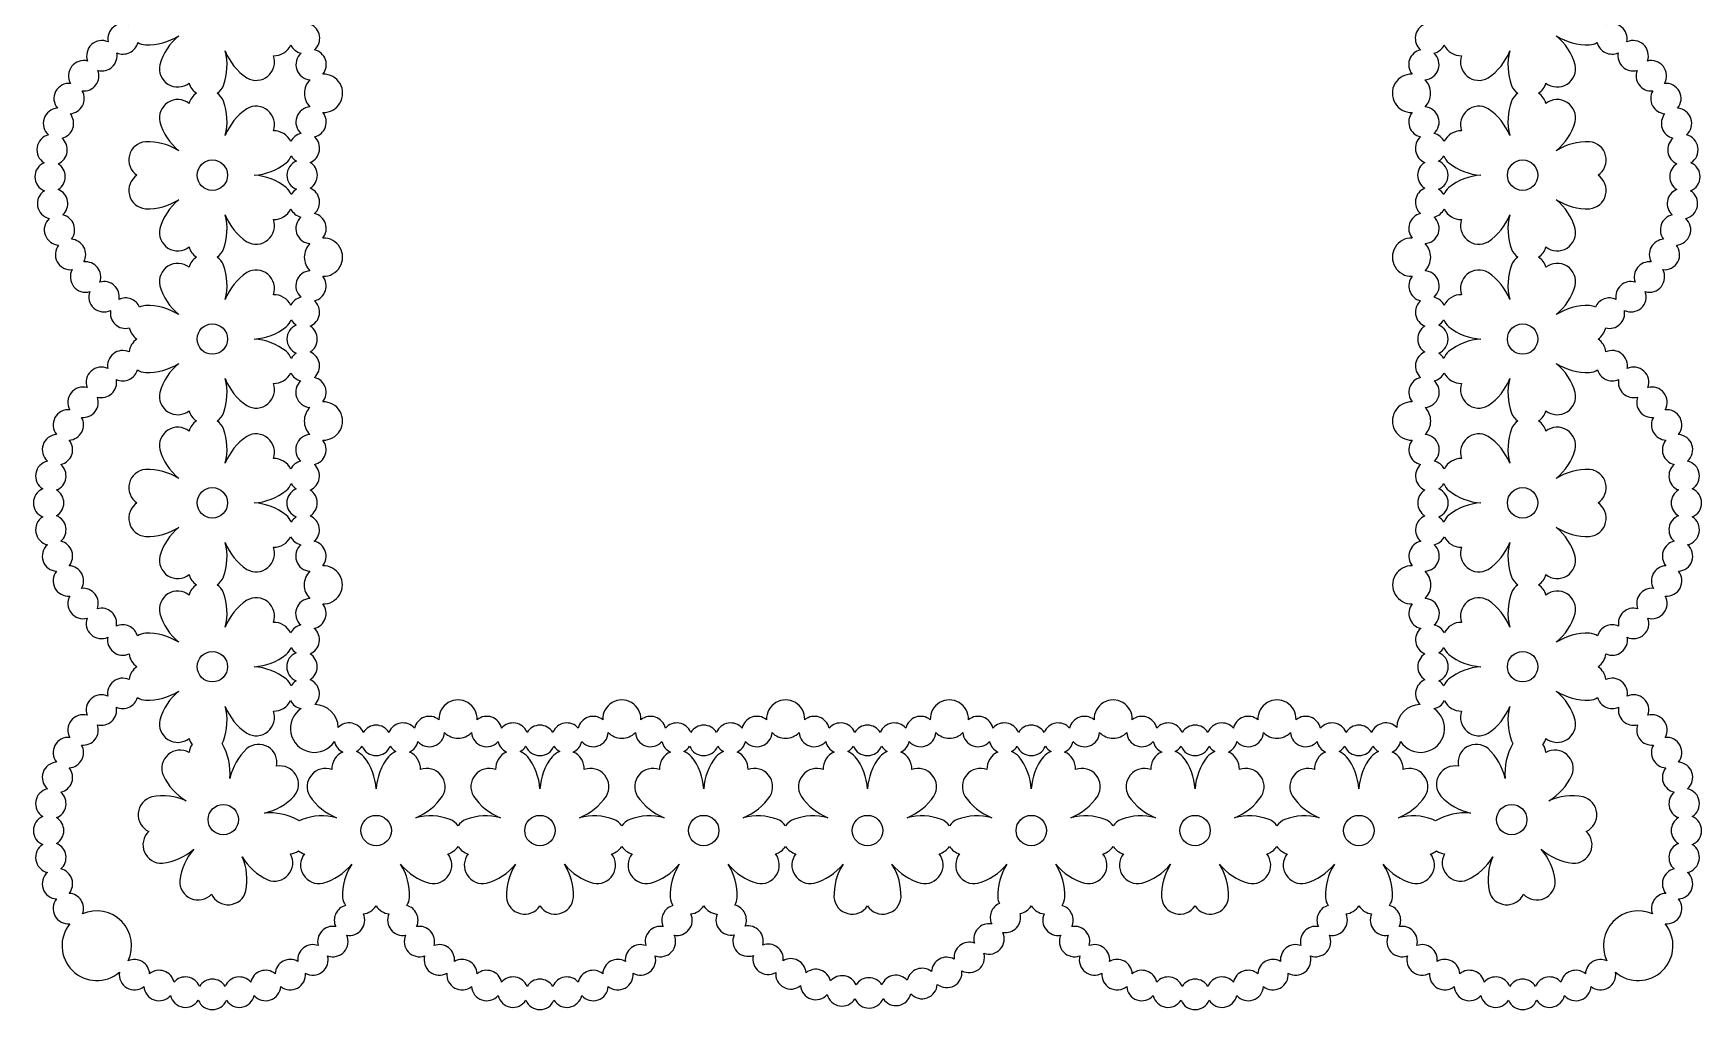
# Model space of a CAD drawing. Extents: x 5 to 220, y -378 to -163.
# Drawn here: x 5.3 to 220.5, y -377.7 to -251.9 of the extents above; entities that cross this region are included whole.
import ezdxf

# ---------------------------------------------------------------- set-up
doc = ezdxf.new("R2010")
doc.units = 0
doc.layers.get('0').update_dxf_attribs({"linetype": 'CONTINUOUS'})

msp = doc.modelspace()

# ---------------------------------------------------------------- linework, layer by layer
for centre in [(28.393839, -270.138258), (197.400725, -270.138258), (28.393839, -291.264119), (197.400725, -291.264119), (28.393839, -312.38998), (197.400725, -312.38998), (28.393839, -333.51584), (197.400725, -333.51584), (29.803539, -353.232001), (49.5197, -354.641701), (70.64556, -354.641701), (91.771421, -354.641701), (112.897282, -354.641701), (134.023143, -354.641701), (155.149003, -354.641701), (176.274864, -354.641701), (195.991025, -353.232001)]:
    msp.add_circle(centre, 1.962519)
for centre, radius, start, end in [((16.871097, -252.558137), 1.962519, 67.220161, 191.160043), ((40.276254, -252.494404), 1.962519, 311.444028, 67.450848), ((185.518309, -252.494404), 1.962519, 112.549152, 228.555972), ((208.923467, -252.558137), 1.962519, 348.839957, 112.779839), ((14.137445, -254.72634), 1.962519, 65.679539, 200.633727), ((16.871097, -252.558137), 1.962519, 245.679539, 346.557896), ((19.985522, -250.978848), 2.365777, 239.360856, 264.598907), ((20.026082, -245.835591), 7.503151, 267.989396, 302.423167), ((28.829383, -257.952294), 7.503151, 129.576833, 164.010604), ((36.35216, -252.36379), 2.365777, 267.777075, 335.5756), ((40.276254, -252.494404), 1.962519, 205.588344, 256.924532), ((185.518309, -252.494404), 1.962519, 283.075468, 334.411656), ((189.442403, -252.36379), 2.365777, 204.4244, 272.222925), ((196.965181, -257.952294), 7.503151, 15.989396, 50.423167), ((205.768482, -245.835591), 7.503151, 237.576833, 272.010604), ((205.809041, -250.978848), 2.365777, 275.401093, 300.639144), ((208.923467, -252.558137), 1.962519, 193.442104, 294.320461), ((211.657118, -254.72634), 1.962519, 339.366273, 114.320461), ((11.797952, -257.314916), 1.962519, 75.153223, 210.107411), ((14.137445, -254.72634), 1.962519, 255.153223, 11.160043), ((23.92532, -256.401515), 2.365777, 167.401093, 308.222925), ((22.786737, -255.98892), 7.503151, 339.989396, 14.423167), ((37.030776, -251.360751), 7.503151, 201.576833, 236.010604), ((34.040459, -255.545574), 2.365777, 239.401093, 20.222925), ((41.131233, -255.877149), 1.962519, 131.444028, 265.846452), ((41.131233, -255.877149), 1.962519, 320.917712, 76.924532), ((184.66333, -255.877149), 1.962519, 103.075468, 219.082288), ((184.66333, -255.877149), 1.962519, 274.153548, 48.555972), ((191.754105, -255.545574), 2.365777, 159.777075, 300.598907), ((188.763787, -251.360751), 7.503151, 303.989396, 338.423167), ((203.007827, -255.98892), 7.503151, 165.576833, 200.010604), ((201.869243, -256.401515), 2.365777, 231.777075, 12.598907), ((211.657118, -254.72634), 1.962519, 168.839957, 284.846777), ((213.996612, -257.314916), 1.962519, 329.892589, 104.846777), ((11.797952, -257.314916), 1.962519, 264.626907, 20.633727), ((42.732769, -259.581258), 2.468104, 134.9497, 224.997808), ((42.732769, -259.581258), 2.468104, 268.133043, 91.814465), ((183.061795, -259.581258), 2.468104, 88.185535, 271.866957), ((183.061795, -259.581258), 2.468104, 315.002192, 45.0503), ((213.996612, -257.314916), 1.962519, 159.366273, 275.373093), ((9.916432, -260.253255), 1.962519, 84.626907, 219.581096), ((9.916432, -260.253255), 1.962519, 274.100591, 30.107411), ((27.665732, -257.616848), 2.365777, 195.777075, 235.877246), ((27.665732, -261.533807), 2.365777, 124.122754, 164.222925), ((27.665732, -257.616848), 2.365777, 304.122754, 336.598907), ((27.665732, -261.533807), 2.365777, 23.401093, 55.877246), ((198.128832, -257.616848), 2.365777, 203.401093, 235.877246), ((198.128832, -261.533807), 2.365777, 124.122754, 156.598907), ((198.128832, -257.616848), 2.365777, 304.122754, 344.222925), ((198.128832, -261.533807), 2.365777, 15.777075, 55.877246), ((215.878132, -260.253255), 1.962519, 149.892589, 265.899409), ((215.878132, -260.253255), 1.962519, 320.418904, 95.373093), ((8.544208, -263.461207), 1.962519, 94.100591, 229.05478), ((8.544208, -263.461207), 1.962519, 283.574276, 39.581096), ((23.92532, -262.749141), 2.365777, 51.777075, 192.598907), ((22.786737, -263.161736), 7.503151, 345.576833, 20.010604), ((37.030776, -267.789905), 7.503151, 123.989396, 158.423167), ((34.040459, -263.605082), 2.365777, 339.777075, 120.598907), ((41.12784, -263.283898), 1.962519, 94.101055, 228.50348), ((41.12784, -263.283898), 1.962519, 283.022975, 39.029795), ((184.666723, -263.283898), 1.962519, 140.970205, 256.977025), ((184.666723, -263.283898), 1.962519, 311.49652, 85.898945), ((191.754105, -263.605082), 2.365777, 59.401093, 200.222925), ((188.763787, -267.789905), 7.503151, 21.576833, 56.010604), ((203.007827, -263.161736), 7.503151, 159.989396, 194.423167), ((201.869243, -262.749141), 2.365777, 347.401093, 128.222925), ((217.250356, -263.461207), 1.962519, 140.418904, 256.425724), ((217.250356, -263.461207), 1.962519, 310.94522, 85.899409), ((28.829383, -261.198361), 7.503151, 195.989396, 230.423167), ((36.35216, -266.786866), 2.365777, 24.476963, 92.222925), ((189.442403, -266.786866), 2.365777, 87.777075, 155.523037), ((196.965181, -261.198361), 7.503151, 309.576833, 344.010604), ((7.718711, -266.851267), 1.962519, 103.574276, 238.528464), ((7.718711, -266.851267), 1.962519, 293.04796, 49.05478), ((19.985522, -268.171807), 2.365777, 95.401093, 236.222925), ((20.026082, -273.315065), 7.503151, 57.576833, 92.010604), ((40.269763, -266.665859), 1.962519, 103.022975, 154.036132), ((40.269763, -266.665859), 1.962519, 292.496659, 48.50348), ((185.524801, -266.665859), 1.962519, 131.49652, 247.503341), ((185.524801, -266.665859), 1.962519, 25.963868, 76.977025), ((205.768482, -273.315065), 7.503151, 87.989396, 122.423167), ((205.809041, -268.171807), 2.365777, 303.777075, 84.598907), ((218.075853, -266.851267), 1.962519, 130.94522, 246.95204), ((218.075853, -266.851267), 1.962519, 301.471536, 76.425724), ((7.462458, -270.330964), 1.962519, 113.04796, 248.002148), ((7.462458, -270.330964), 1.962519, 302.521644, 58.528464), ((33.296216, -262.649723), 7.503151, 273.576833, 308.010604), ((36.35216, -266.786866), 2.365777, 311.401093, 339.061427), ((39.980041, -270.142929), 1.962519, 112.496659, 247.450848), ((40.269763, -266.665859), 1.962519, 209.502258, 237.977164), ((39.980041, -270.142929), 1.962519, 301.970344, 57.977164), ((185.814523, -270.142929), 1.962519, 122.022836, 238.029656), ((185.524801, -266.665859), 1.962519, 302.022836, 330.497742), ((185.814523, -270.142929), 1.962519, 292.549152, 67.503341), ((189.442403, -266.786866), 2.365777, 200.938573, 228.598907), ((192.498347, -262.649723), 7.503151, 231.989396, 266.423167), ((218.332105, -270.330964), 1.962519, 121.471536, 237.478356), ((218.332105, -270.330964), 1.962519, 291.997852, 66.95204), ((19.985522, -272.104709), 2.365777, 123.777075, 264.598907), ((33.296216, -277.626793), 7.503151, 51.989396, 86.423167), ((192.498347, -277.626793), 7.503151, 93.576833, 128.010604), ((205.809041, -272.104709), 2.365777, 275.401093, 56.222925), ((7.78244, -273.80538), 1.962519, 122.521644, 257.475833), ((7.78244, -273.80538), 1.962519, 311.995328, 68.002148), ((36.35216, -273.48965), 2.365777, 20.876509, 48.598907), ((40.266577, -273.620263), 1.962519, 121.970344, 150.255567), ((40.266577, -273.620263), 1.962519, 311.444028, 67.450848), ((185.527987, -273.620263), 1.962519, 112.549152, 228.555972), ((185.527987, -273.620263), 1.962519, 29.744433, 58.029656), ((189.442403, -273.48965), 2.365777, 131.401093, 159.123491), ((218.012124, -273.80538), 1.962519, 111.997852, 228.004672), ((218.012124, -273.80538), 1.962519, 282.524167, 57.478356), ((8.669927, -277.179742), 1.962519, 321.469012, 77.475833), ((20.026082, -266.961451), 7.503151, 267.989396, 302.423167), ((28.829383, -279.078155), 7.503151, 129.576833, 164.010604), ((22.786737, -277.11478), 7.503151, 339.989396, 14.423167), ((37.030776, -272.486612), 7.503151, 201.576833, 236.010604), ((36.35216, -273.48965), 2.365777, 267.777075, 335.30134), ((40.266577, -273.620263), 1.962519, 205.922282, 256.924532), ((41.121556, -277.003008), 1.962519, 320.917712, 76.924532), ((184.673008, -277.003008), 1.962519, 103.075468, 219.082288), ((185.527987, -273.620263), 1.962519, 283.075468, 334.077718), ((189.442403, -273.48965), 2.365777, 204.69866, 272.222925), ((188.763787, -272.486612), 7.503151, 303.989396, 338.423167), ((203.007827, -277.11478), 7.503151, 165.576833, 200.010604), ((196.965181, -279.078155), 7.503151, 15.989396, 50.423167), ((205.768482, -266.961451), 7.503151, 237.576833, 272.010604), ((217.124637, -277.179742), 1.962519, 102.524167, 218.530988), ((8.669927, -277.179742), 1.962519, 131.995328, 266.949517), ((23.92532, -277.527376), 2.365777, 167.401093, 308.222925), ((34.040459, -276.671435), 2.365777, 239.401093, 20.222925), ((41.121556, -277.003008), 1.962519, 131.444028, 265.846452), ((184.673008, -277.003008), 1.962519, 274.153548, 48.555972), ((191.754105, -276.671435), 2.365777, 159.777075, 300.598907), ((201.869243, -277.527376), 2.365777, 231.777075, 12.598907), ((217.124637, -277.179742), 1.962519, 273.050483, 48.004672), ((10.100712, -280.362007), 1.962519, 141.469012, 276.423201), ((10.100712, -280.362007), 1.962519, 330.942697, 86.949517), ((27.665732, -278.742709), 2.365777, 195.777075, 235.877246), ((27.665732, -278.742709), 2.365777, 304.122754, 336.598907), ((42.723092, -280.707117), 2.468104, 134.9497, 224.997808), ((42.723092, -280.707117), 2.468104, 268.133043, 91.814465), ((183.071472, -280.707117), 2.468104, 88.185535, 271.866957), ((183.071472, -280.707117), 2.468104, 315.002192, 45.0503), ((198.128832, -278.742709), 2.365777, 203.401093, 235.877246), ((198.128832, -278.742709), 2.365777, 304.122754, 344.222925), ((215.693851, -280.362007), 1.962519, 93.050483, 209.057303), ((215.693851, -280.362007), 1.962519, 263.576799, 38.530988), ((12.035767, -283.265371), 1.962519, 340.416381, 96.423201), ((23.92532, -283.875001), 2.365777, 51.777075, 192.598907), ((27.665732, -282.659668), 2.365777, 124.122754, 164.222925), ((27.665732, -282.659668), 2.365777, 23.401093, 55.877246), ((22.786737, -284.287597), 7.503151, 345.576833, 20.010604), ((203.007827, -284.287597), 7.503151, 159.989396, 194.423167), ((198.128832, -282.659668), 2.365777, 124.122754, 156.598907), ((198.128832, -282.659668), 2.365777, 15.777075, 55.877246), ((201.869243, -283.875001), 2.365777, 347.401093, 128.222925), ((213.758797, -283.265371), 1.962519, 83.576799, 199.583619), ((12.035767, -283.265371), 1.962519, 150.942697, 285.896885), ((14.422307, -285.810636), 1.962519, 349.890065, 105.896885), ((37.030776, -288.915766), 7.503151, 123.989396, 158.423167), ((34.040459, -284.730942), 2.365777, 339.777075, 120.598907), ((41.118163, -284.409756), 1.962519, 94.101055, 228.50348), ((41.118163, -284.409756), 1.962519, 283.022975, 39.029795), ((184.676401, -284.409756), 1.962519, 140.970205, 256.977025), ((184.676401, -284.409756), 1.962519, 311.49652, 85.898945), ((191.754105, -284.730942), 2.365777, 59.401093, 200.222925), ((188.763787, -288.915766), 7.503151, 21.576833, 56.010604), ((211.372256, -285.810636), 1.962519, 74.103115, 190.109935), ((213.758797, -283.265371), 1.962519, 254.103115, 29.057303), ((14.422307, -285.810636), 1.962519, 160.416381, 295.370569), ((17.195236, -287.928376), 1.962519, 23.409342, 115.370569), ((28.829383, -282.324222), 7.503151, 195.989396, 230.423167), ((36.35216, -287.912727), 2.365777, 24.748746, 92.222925), ((40.260085, -287.791717), 1.962519, 103.022975, 153.704436), ((185.534478, -287.791717), 1.962519, 26.295564, 76.977025), ((189.442403, -287.912727), 2.365777, 87.777075, 155.251254), ((196.965181, -282.324222), 7.503151, 309.576833, 344.010604), ((208.599328, -287.928376), 1.962519, 64.629431, 156.590658), ((211.372256, -285.810636), 1.962519, 244.629431, 19.583619), ((17.195236, -287.928376), 1.962519, 169.890065, 284.31303), ((19.985522, -289.297668), 2.365777, 95.401093, 114.719262), ((20.026082, -294.440926), 7.503151, 57.576833, 92.010604), ((40.260085, -287.791717), 1.962519, 292.496659, 48.50348), ((185.534478, -287.791717), 1.962519, 131.49652, 247.503341), ((205.768482, -294.440926), 7.503151, 87.989396, 122.423167), ((205.809041, -289.297668), 2.365777, 65.280738, 84.598907), ((208.599328, -287.928376), 1.962519, 255.68697, 10.109935), ((19.985522, -289.297668), 2.365777, 193.003109, 236.222925), ((33.296216, -283.775584), 7.503151, 273.576833, 308.010604), ((36.35216, -287.912727), 2.365777, 311.401093, 338.798466), ((39.970363, -291.268787), 1.962519, 112.496659, 247.450848), ((40.260085, -287.791717), 1.962519, 209.842776, 237.977164), ((39.970363, -291.268787), 1.962519, 301.970344, 57.977164), ((185.8242, -291.268787), 1.962519, 122.022836, 238.029656), ((185.534478, -287.791717), 1.962519, 302.022836, 330.157224), ((185.8242, -291.268787), 1.962519, 292.549152, 67.503341), ((189.442403, -287.912727), 2.365777, 201.201534, 228.598907), ((192.498347, -283.775584), 7.503151, 231.989396, 266.423167), ((205.809041, -289.297668), 2.365777, 303.777075, 346.996891), ((19.985522, -293.23057), 2.365777, 123.777075, 172.285208), ((33.296216, -298.752654), 7.503151, 51.989396, 86.423167), ((192.498347, -298.752654), 7.503151, 93.576833, 128.010604), ((205.809041, -293.23057), 2.365777, 7.714792, 56.222925), ((16.839088, -294.704117), 1.962519, 65.877152, 190.634989), ((20.026082, -288.087312), 7.503151, 267.989396, 302.423167), ((28.829383, -300.204016), 7.503151, 129.576833, 164.010604), ((36.35216, -294.615511), 2.365777, 21.138236, 48.598907), ((40.2569, -294.746121), 1.962519, 121.970344, 149.915832), ((40.2569, -294.746121), 1.962519, 311.444028, 67.450848), ((185.537664, -294.746121), 1.962519, 112.549152, 228.555972), ((185.537664, -294.746121), 1.962519, 30.084168, 58.029656), ((189.442403, -294.615511), 2.365777, 131.401093, 158.861764), ((196.965181, -300.204016), 7.503151, 15.989396, 50.423167), ((205.768482, -288.087312), 7.503151, 237.576833, 272.010604), ((208.955475, -294.704117), 1.962519, 349.365011, 114.122848), ((14.085683, -296.847179), 1.962519, 65.154485, 200.108673), ((14.085683, -296.847179), 1.962519, 254.628169, 10.634989), ((16.839088, -294.704117), 1.962519, 245.154485, 344.312398), ((19.985522, -293.23057), 2.365777, 237.904342, 264.598907), ((22.786737, -298.240641), 7.503151, 339.989396, 14.423167), ((37.030776, -293.612472), 7.503151, 201.576833, 236.010604), ((36.35216, -294.615511), 2.365777, 267.777075, 335.030212), ((40.2569, -294.746121), 1.962519, 206.252616, 256.924532), ((41.111878, -298.128866), 1.962519, 131.444028, 265.846452), ((41.111878, -298.128866), 1.962519, 320.917712, 76.924532), ((184.682685, -298.128866), 1.962519, 103.075468, 219.082288), ((184.682685, -298.128866), 1.962519, 274.153548, 48.555972), ((185.537664, -294.746121), 1.962519, 283.075468, 333.747384), ((189.442403, -294.615511), 2.365777, 204.969788, 272.222925), ((188.763787, -293.612472), 7.503151, 303.989396, 338.423167), ((203.007827, -298.240641), 7.503151, 165.576833, 200.010604), ((205.809041, -293.23057), 2.365777, 275.401093, 302.095658), ((208.955475, -294.704117), 1.962519, 195.687602, 294.845515), ((211.708881, -296.847179), 1.962519, 169.365011, 285.371831), ((211.708881, -296.847179), 1.962519, 339.891327, 114.845515), ((11.722566, -299.414207), 1.962519, 74.628169, 209.582357), ((11.722566, -299.414207), 1.962519, 264.101853, 20.108673), ((23.92532, -298.653236), 2.365777, 167.401093, 308.222925), ((34.040459, -297.797295), 2.365777, 239.401093, 20.222925), ((191.754105, -297.797295), 2.365777, 159.777075, 300.598907), ((201.869243, -298.653236), 2.365777, 231.777075, 12.598907), ((214.071997, -299.414207), 1.962519, 159.891327, 275.898147), ((214.071997, -299.414207), 1.962519, 330.417643, 105.371831), ((9.814199, -302.335181), 1.962519, 84.101853, 219.056042), ((27.665732, -299.86857), 2.365777, 195.777075, 235.877246), ((27.665732, -299.86857), 2.365777, 304.122754, 336.598907), ((42.713414, -301.832975), 2.468104, 134.9497, 224.997808), ((42.713414, -301.832975), 2.468104, 268.133043, 91.814465), ((183.081149, -301.832975), 2.468104, 88.185535, 271.866957), ((183.081149, -301.832975), 2.468104, 315.002192, 45.0503), ((198.128832, -299.86857), 2.365777, 203.401093, 235.877246), ((198.128832, -299.86857), 2.365777, 304.122754, 344.222925), ((215.980365, -302.335181), 1.962519, 320.943958, 95.898147), ((9.814199, -302.335181), 1.962519, 273.575537, 29.582357), ((23.92532, -305.000862), 2.365777, 51.777075, 192.598907), ((27.665732, -303.785529), 2.365777, 124.122754, 164.222925), ((27.665732, -303.785529), 2.365777, 23.401093, 55.877246), ((22.786737, -305.413457), 7.503151, 345.576833, 20.010604), ((203.007827, -305.413457), 7.503151, 159.989396, 194.423167), ((198.128832, -303.785529), 2.365777, 124.122754, 156.598907), ((198.128832, -303.785529), 2.365777, 15.777075, 55.877246), ((201.869243, -305.000862), 2.365777, 347.401093, 128.222925), ((215.980365, -302.335181), 1.962519, 150.417643, 266.424463), ((8.412635, -305.530424), 1.962519, 93.575537, 228.529726), ((8.412635, -305.530424), 1.962519, 283.049221, 39.056042), ((28.829383, -303.450083), 7.503151, 195.989396, 230.423167), ((37.030776, -310.041626), 7.503151, 123.989396, 158.423167), ((34.040459, -305.856803), 2.365777, 339.777075, 120.598907), ((41.108485, -305.535615), 1.962519, 94.101055, 228.50348), ((41.108485, -305.535615), 1.962519, 283.022975, 39.029795), ((184.686078, -305.535615), 1.962519, 140.970205, 256.977025), ((184.686078, -305.535615), 1.962519, 311.49652, 85.898945), ((191.754105, -305.856803), 2.365777, 59.401093, 200.222925), ((188.763787, -310.041626), 7.503151, 21.576833, 56.010604), ((196.965181, -303.450083), 7.503151, 309.576833, 344.010604), ((217.381928, -305.530424), 1.962519, 140.943958, 256.950779), ((217.381928, -305.530424), 1.962519, 311.470274, 86.424463), ((7.556107, -308.912777), 1.962519, 103.049221, 238.00341), ((7.556107, -308.912777), 1.962519, 292.522906, 48.529726), ((36.35216, -309.038587), 2.365777, 25.017471, 92.222925), ((40.250408, -308.917576), 1.962519, 103.022975, 153.376253), ((40.250408, -308.917576), 1.962519, 292.496659, 48.50348), ((185.544156, -308.917576), 1.962519, 131.49652, 247.503341), ((185.544156, -308.917576), 1.962519, 26.623747, 76.977025), ((189.442403, -309.038587), 2.365777, 87.777075, 154.982529), ((218.238456, -308.912777), 1.962519, 131.470274, 247.477094), ((218.238456, -308.912777), 1.962519, 301.99659, 76.950779), ((19.985522, -310.423529), 2.365777, 95.401093, 236.222925), ((20.026082, -315.566786), 7.503151, 57.576833, 92.010604), ((205.768482, -315.566786), 7.503151, 87.989396, 122.423167), ((205.809041, -310.423529), 2.365777, 303.777075, 84.598907), ((7.267978, -312.38998), 1.962519, 112.522906, 247.477094), ((7.267978, -312.38998), 1.962519, 301.99659, 58.00341), ((33.296216, -304.901445), 7.503151, 273.576833, 308.010604), ((36.35216, -309.038587), 2.365777, 311.401093, 338.538607), ((39.960686, -312.394646), 1.962519, 112.496659, 247.450848), ((40.250408, -308.917576), 1.962519, 210.179825, 237.977164), ((39.960686, -312.394646), 1.962519, 301.970344, 57.977164), ((185.833878, -312.394646), 1.962519, 122.022836, 238.029656), ((185.544156, -308.917576), 1.962519, 302.022836, 329.820175), ((185.833878, -312.394646), 1.962519, 292.549152, 67.503341), ((189.442403, -309.038587), 2.365777, 201.461393, 228.598907), ((192.498347, -304.901445), 7.503151, 231.989396, 266.423167), ((218.526585, -312.38998), 1.962519, 121.99659, 238.00341), ((218.526585, -312.38998), 1.962519, 292.522906, 67.477094), ((7.556107, -315.867182), 1.962519, 311.470274, 67.477094), ((19.985522, -314.35643), 2.365777, 123.777075, 264.598907), ((33.296216, -319.878514), 7.503151, 51.989396, 86.423167), ((36.35216, -315.741372), 2.365777, 21.396892, 48.598907), ((40.247222, -315.87198), 1.962519, 311.444028, 67.450848), ((185.547341, -315.87198), 1.962519, 112.549152, 228.555972), ((189.442403, -315.741372), 2.365777, 131.401093, 158.603108), ((192.498347, -319.878514), 7.503151, 93.576833, 128.010604), ((205.809041, -314.35643), 2.365777, 275.401093, 56.222925), ((218.238456, -315.867182), 1.962519, 112.522906, 228.529726), ((7.556107, -315.867182), 1.962519, 121.99659, 256.950779), ((20.026082, -309.213173), 7.503151, 267.989396, 302.423167), ((28.829383, -321.329877), 7.503151, 129.576833, 164.010604), ((40.247222, -315.87198), 1.962519, 121.970344, 149.579527), ((185.547341, -315.87198), 1.962519, 30.420473, 58.029656), ((196.965181, -321.329877), 7.503151, 15.989396, 50.423167), ((205.768482, -309.213173), 7.503151, 237.576833, 272.010604), ((218.238456, -315.867182), 1.962519, 283.049221, 58.00341), ((8.412635, -319.249535), 1.962519, 131.470274, 266.424463), ((8.412635, -319.249535), 1.962519, 320.943958, 76.950779), ((22.786737, -319.366502), 7.503151, 339.989396, 14.423167), ((37.030776, -314.738333), 7.503151, 201.576833, 236.010604), ((34.040459, -318.923156), 2.365777, 239.401093, 20.222925), ((36.35216, -315.741372), 2.365777, 267.777075, 334.762109), ((40.247222, -315.87198), 1.962519, 206.579474, 256.924532), ((41.102201, -319.254725), 1.962519, 131.444028, 265.846452), ((41.102201, -319.254725), 1.962519, 320.917712, 76.924532), ((184.692363, -319.254725), 1.962519, 103.075468, 219.082288), ((184.692363, -319.254725), 1.962519, 274.153548, 48.555972), ((185.547341, -315.87198), 1.962519, 283.075468, 333.420526), ((189.442403, -315.741372), 2.365777, 205.237891, 272.222925), ((191.754105, -318.923156), 2.365777, 159.777075, 300.598907), ((188.763787, -314.738333), 7.503151, 303.989396, 338.423167), ((203.007827, -319.366502), 7.503151, 165.576833, 200.010604), ((217.381928, -319.249535), 1.962519, 103.049221, 219.056042), ((217.381928, -319.249535), 1.962519, 273.575537, 48.529726), ((9.814199, -322.444778), 1.962519, 330.417643, 86.424463), ((23.92532, -319.779097), 2.365777, 167.401093, 308.222925), ((42.703737, -322.958834), 2.468104, 268.133043, 91.814465), ((183.090827, -322.958834), 2.468104, 88.185535, 271.866957), ((201.869243, -319.779097), 2.365777, 231.777075, 12.598907), ((215.980365, -322.444778), 1.962519, 93.575537, 209.582357), ((9.814199, -322.444778), 1.962519, 140.943958, 275.898147), ((27.665732, -320.99443), 2.365777, 195.777075, 235.877246), ((27.665732, -320.99443), 2.365777, 304.122754, 336.598907), ((42.703737, -322.958834), 2.468104, 134.9497, 224.997808), ((183.090827, -322.958834), 2.468104, 315.002192, 45.0503), ((198.128832, -320.99443), 2.365777, 203.401093, 235.877246), ((198.128832, -320.99443), 2.365777, 304.122754, 344.222925), ((215.980365, -322.444778), 1.962519, 264.101853, 39.056042), ((11.722566, -325.365752), 1.962519, 150.417643, 285.371831), ((11.722566, -325.365752), 1.962519, 339.891327, 95.898147), ((23.92532, -326.126723), 2.365777, 51.777075, 192.598907), ((27.665732, -324.91139), 2.365777, 124.122754, 164.222925), ((27.665732, -324.91139), 2.365777, 23.401093, 55.877246), ((22.786737, -326.539318), 7.503151, 345.576833, 20.010604), ((34.040459, -326.982664), 2.365777, 339.777075, 120.598907), ((41.098808, -326.661473), 1.962519, 94.101055, 228.50348), ((184.695756, -326.661473), 1.962519, 311.49652, 85.898945), ((191.754105, -326.982664), 2.365777, 59.401093, 200.222925), ((203.007827, -326.539318), 7.503151, 159.989396, 194.423167), ((198.128832, -324.91139), 2.365777, 124.122754, 156.598907), ((198.128832, -324.91139), 2.365777, 15.777075, 55.877246), ((201.869243, -326.126723), 2.365777, 347.401093, 128.222925), ((214.071997, -325.365752), 1.962519, 84.101853, 200.108673), ((214.071997, -325.365752), 1.962519, 254.628169, 29.582357), ((14.085683, -327.932781), 1.962519, 349.365011, 105.371831), ((28.829383, -324.575943), 7.503151, 195.989396, 230.423167), ((37.030776, -331.167487), 7.503151, 123.989396, 158.423167), ((41.098808, -326.661473), 1.962519, 283.022975, 39.029795), ((184.695756, -326.661473), 1.962519, 140.970205, 256.977025), ((188.763787, -331.167487), 7.503151, 21.576833, 56.010604), ((196.965181, -324.575943), 7.503151, 309.576833, 344.010604), ((211.708881, -327.932781), 1.962519, 74.628169, 190.634989), ((14.085683, -327.932781), 1.962519, 159.891327, 294.845515), ((16.839088, -330.075842), 1.962519, 15.687602, 114.845515), ((19.985522, -331.54939), 2.365777, 95.401093, 122.095658), ((20.026082, -336.692647), 7.503151, 57.576833, 92.010604), ((36.35216, -330.164448), 2.365777, 25.283241, 92.222925), ((40.24073, -330.043434), 1.962519, 103.022975, 153.051458), ((40.24073, -330.043434), 1.962519, 292.496659, 48.50348), ((185.553833, -330.043434), 1.962519, 131.49652, 247.503341), ((185.553833, -330.043434), 1.962519, 26.948542, 76.977025), ((189.442403, -330.164448), 2.365777, 87.777075, 154.716759), ((205.768482, -336.692647), 7.503151, 87.989396, 122.423167), ((205.809041, -331.54939), 2.365777, 57.904342, 84.598907), ((208.955475, -330.075842), 1.962519, 65.154485, 164.312398), ((211.708881, -327.932781), 1.962519, 245.154485, 20.108673), ((16.839088, -330.075842), 1.962519, 169.365011, 294.122848), ((36.35216, -330.164448), 2.365777, 311.401093, 338.281746), ((40.24073, -330.043434), 1.962519, 210.513529, 237.977164), ((185.553833, -330.043434), 1.962519, 302.022836, 329.486471), ((189.442403, -330.164448), 2.365777, 201.718254, 228.598907), ((208.955475, -330.075842), 1.962519, 245.877152, 10.634989), ((19.985522, -331.54939), 2.365777, 187.714792, 236.222925), ((19.985522, -335.482291), 2.365777, 123.777075, 172.285208), ((33.296216, -326.027306), 7.503151, 273.576833, 308.010604), ((33.296216, -341.004375), 7.503151, 51.989396, 86.423167), ((39.951008, -333.520504), 1.962519, 112.496659, 247.450848), ((39.951008, -333.520504), 1.962519, 301.970344, 57.977164), ((185.843555, -333.520504), 1.962519, 122.022836, 238.029656), ((185.843555, -333.520504), 1.962519, 292.549152, 67.503341), ((192.498347, -326.027306), 7.503151, 231.989396, 266.423167), ((192.498347, -341.004375), 7.503151, 93.576833, 128.010604), ((205.809041, -331.54939), 2.365777, 303.777075, 352.285208), ((205.809041, -335.482291), 2.365777, 7.714792, 56.222925), ((16.839088, -336.955839), 1.962519, 65.877152, 190.634989), ((36.35216, -336.867233), 2.365777, 21.652578, 48.598907), ((40.237545, -336.997838), 1.962519, 121.970344, 149.246529), ((40.237545, -336.997838), 1.962519, 314.829489, 67.450848), ((185.557019, -336.997838), 1.962519, 112.549152, 225.170511), ((185.557019, -336.997838), 1.962519, 30.753471, 58.029656), ((189.442403, -336.867233), 2.365777, 131.401093, 158.347422), ((208.955475, -336.955839), 1.962519, 349.365011, 114.122848), ((14.085683, -339.0989), 1.962519, 65.154485, 200.108673), ((16.839088, -336.955839), 1.962519, 245.154485, 344.312398), ((19.985522, -335.482291), 2.365777, 237.904342, 264.598907), ((20.026082, -330.339034), 7.503151, 267.989396, 302.423167), ((28.829383, -342.455737), 7.503151, 129.576833, 164.010604), ((60.08263, -340.269544), 2.468104, 358.159289, 181.840711), ((81.208491, -340.269544), 2.468104, 358.159289, 181.840711), ((102.334351, -340.269544), 2.468104, 358.159289, 181.840711), ((123.460212, -340.269544), 2.468104, 358.159289, 181.840711), ((144.586073, -340.269544), 2.468104, 358.159289, 181.840711), ((165.711934, -340.269544), 2.468104, 358.159289, 181.840711), ((196.965181, -342.455737), 7.503151, 15.989396, 50.423167), ((205.768482, -330.339034), 7.503151, 237.576833, 272.010604), ((205.809041, -335.482291), 2.365777, 275.401093, 302.095658), ((208.955475, -336.955839), 1.962519, 195.687602, 294.845515), ((211.708881, -339.0989), 1.962519, 339.891327, 114.845515), ((11.722566, -341.665929), 1.962519, 74.628169, 209.582357), ((14.085683, -339.0989), 1.962519, 254.628169, 10.634989), ((22.786737, -340.492363), 7.503151, 339.989396, 14.423167), ((37.030776, -335.864194), 7.503151, 201.576833, 236.010604), ((34.040459, -340.049017), 2.365777, 239.401093, 20.222925), ((36.35216, -336.867233), 2.365777, 267.777075, 334.496929), ((41.557168, -341.472986), 3.083978, 124.04747, 326.560788), ((40.237545, -336.997838), 1.962519, 206.902977, 258.029782), ((41.557168, -341.472986), 3.083978, 2.144614, 88.811801), ((56.379255, -341.872777), 1.962519, 50.943958, 166.950779), ((63.786005, -341.872777), 1.962519, 13.049221, 129.056042), ((77.505116, -341.872777), 1.962519, 50.943958, 166.950779), ((84.911865, -341.872777), 1.962519, 13.049221, 129.056042), ((98.630977, -341.872777), 1.962519, 50.943958, 166.950779), ((106.037726, -341.872777), 1.962519, 13.049221, 129.056042), ((119.756838, -341.872777), 1.962519, 50.943958, 166.950779), ((127.163587, -341.872777), 1.962519, 13.049221, 129.056042), ((140.882698, -341.872777), 1.962519, 50.943958, 166.950779), ((148.289447, -341.872777), 1.962519, 13.049221, 129.056042), ((162.008559, -341.872777), 1.962519, 50.943958, 166.950779), ((169.415308, -341.872777), 1.962519, 13.049221, 129.056042), ((184.237395, -341.472986), 3.083978, 91.188199, 177.855386), ((184.237395, -341.472986), 3.083978, 213.439212, 55.95253), ((185.557019, -336.997838), 1.962519, 281.970218, 333.097023), ((189.442403, -336.867233), 2.365777, 205.503071, 272.222925), ((191.754105, -340.049017), 2.365777, 159.777075, 300.598907), ((188.763787, -335.864194), 7.503151, 303.989396, 338.423167), ((203.007827, -340.492363), 7.503151, 165.576833, 200.010604), ((211.708881, -339.0989), 1.962519, 169.365011, 285.371831), ((214.071997, -341.665929), 1.962519, 330.417643, 105.371831), ((11.722566, -341.665929), 1.962519, 264.101853, 20.108673), ((23.92532, -340.904958), 2.365777, 167.401093, 308.222925), ((46.042497, -342.729305), 1.962519, 22.522906, 135.656181), ((49.5197, -343.017434), 1.962519, 31.99659, 148.00341), ((52.996902, -342.729305), 1.962519, 41.470274, 157.477094), ((56.379255, -341.872777), 1.962519, 221.470274, 355.872699), ((60.08263, -340.269544), 2.468104, 224.975946, 315.024054), ((63.786005, -341.872777), 1.962519, 184.127301, 318.529726), ((67.168358, -342.729305), 1.962519, 22.522906, 138.529726), ((70.64556, -343.017434), 1.962519, 31.99659, 148.00341), ((74.122763, -342.729305), 1.962519, 41.470274, 157.477094), ((77.505116, -341.872777), 1.962519, 221.470274, 355.872699), ((81.208491, -340.269544), 2.468104, 224.975946, 315.024054), ((84.911865, -341.872777), 1.962519, 184.127301, 318.529726), ((88.294219, -342.729305), 1.962519, 22.522906, 138.529726), ((91.771421, -343.017434), 1.962519, 31.99659, 148.00341), ((95.248623, -342.729305), 1.962519, 41.470274, 157.477094), ((98.630977, -341.872777), 1.962519, 221.470274, 355.872699), ((102.334351, -340.269544), 2.468104, 224.975946, 315.024054), ((106.037726, -341.872777), 1.962519, 184.127301, 318.529726), ((109.420079, -342.729305), 1.962519, 22.522906, 138.529726), ((112.897282, -343.017434), 1.962519, 31.99659, 148.00341), ((116.374484, -342.729305), 1.962519, 41.470274, 157.477094), ((119.756838, -341.872777), 1.962519, 221.470274, 355.872699), ((123.460212, -340.269544), 2.468104, 224.975946, 315.024054), ((127.163587, -341.872777), 1.962519, 184.127301, 318.529726), ((130.54594, -342.729305), 1.962519, 22.522906, 138.529726), ((134.023143, -343.017434), 1.962519, 31.99659, 148.00341), ((137.500345, -342.729305), 1.962519, 41.470274, 157.477094), ((140.882698, -341.872777), 1.962519, 221.470274, 355.872699), ((144.586073, -340.269544), 2.468104, 224.975946, 315.024054), ((148.289447, -341.872777), 1.962519, 184.127301, 318.529726), ((151.671801, -342.729305), 1.962519, 22.522906, 138.529726), ((155.149003, -343.017434), 1.962519, 31.99659, 148.00341), ((158.626206, -342.729305), 1.962519, 41.470274, 157.477094), ((162.008559, -341.872777), 1.962519, 221.470274, 355.872699), ((165.711934, -340.269544), 2.468104, 224.975946, 315.024054), ((169.415308, -341.872777), 1.962519, 184.127301, 318.529726), ((172.797662, -342.729305), 1.962519, 22.522906, 138.529726), ((176.274864, -343.017434), 1.962519, 31.99659, 148.00341), ((179.752066, -342.729305), 1.962519, 44.343819, 157.477094), ((201.869243, -340.904958), 2.365777, 231.777075, 12.598907), ((214.071997, -341.665929), 1.962519, 159.891327, 275.898147), ((9.814199, -344.586903), 1.962519, 84.101853, 219.056042), ((9.814199, -344.586903), 1.962519, 273.575537, 29.582357), ((24.234123, -346.632886), 2.365777, 60.777075, 201.598907), ((27.665732, -342.120291), 2.365777, 195.777075, 216.735116), ((27.738363, -344.847386), 2.365777, 146.316114, 173.222925), ((27.665732, -342.120291), 2.365777, 326.726349, 336.598907), ((23.174101, -347.218515), 7.503151, 354.576833, 30.430286), ((37.966778, -349.561445), 7.503151, 132.989396, 167.423167), ((34.358626, -345.895933), 2.365777, 348.777075, 129.598907), ((46.042497, -342.729305), 1.962519, 193.049221, 245.395265), ((46.042497, -342.729305), 1.962519, 298.24956, 328.00341), ((49.5197, -343.017434), 1.962519, 202.522906, 337.477094), ((52.996902, -342.729305), 1.962519, 211.99659, 241.75044), ((52.996902, -342.729305), 1.962519, 294.604735, 346.950779), ((67.168358, -342.729305), 1.962519, 193.049221, 245.395265), ((67.168358, -342.729305), 1.962519, 298.24956, 328.00341), ((70.64556, -343.017434), 1.962519, 202.522906, 337.477094), ((74.122763, -342.729305), 1.962519, 211.99659, 241.75044), ((74.122763, -342.729305), 1.962519, 294.604735, 346.950779), ((88.294219, -342.729305), 1.962519, 193.049221, 245.395265), ((88.294219, -342.729305), 1.962519, 298.24956, 328.00341), ((91.771421, -343.017434), 1.962519, 202.522906, 337.477094), ((95.248623, -342.729305), 1.962519, 211.99659, 241.75044), ((95.248623, -342.729305), 1.962519, 294.604735, 346.950779), ((109.420079, -342.729305), 1.962519, 193.049221, 245.395265), ((109.420079, -342.729305), 1.962519, 298.24956, 328.00341), ((112.897282, -343.017434), 1.962519, 202.522906, 337.477094), ((116.374484, -342.729305), 1.962519, 211.99659, 241.75044), ((116.374484, -342.729305), 1.962519, 294.604735, 346.950779), ((130.54594, -342.729305), 1.962519, 193.049221, 245.395265), ((130.54594, -342.729305), 1.962519, 298.24956, 328.00341), ((134.023143, -343.017434), 1.962519, 202.522906, 337.477094), ((137.500345, -342.729305), 1.962519, 211.99659, 241.75044), ((137.500345, -342.729305), 1.962519, 294.604735, 346.950779), ((151.671801, -342.729305), 1.962519, 193.049221, 245.395265), ((151.671801, -342.729305), 1.962519, 298.24956, 328.00341), ((155.149003, -343.017434), 1.962519, 202.522906, 337.477094), ((158.626206, -342.729305), 1.962519, 211.99659, 241.75044), ((158.626206, -342.729305), 1.962519, 294.604735, 346.950779), ((172.797662, -342.729305), 1.962519, 193.049221, 245.395265), ((172.797662, -342.729305), 1.962519, 298.24956, 328.00341), ((176.274864, -343.017434), 1.962519, 202.522906, 337.477094), ((179.752066, -342.729305), 1.962519, 211.99659, 241.75044), ((179.752066, -342.729305), 1.962519, 294.604735, 346.950779), ((191.435938, -345.895933), 2.365777, 50.401093, 191.222925), ((187.827786, -349.561445), 7.503151, 12.576833, 47.010604), ((202.620462, -347.218515), 7.503151, 149.569714, 185.423167), ((198.128832, -342.120291), 2.365777, 203.401093, 213.273651), ((198.128832, -342.120291), 2.365777, 323.264884, 344.222925), ((198.0562, -344.847386), 2.365777, 6.777075, 33.683886), ((201.560441, -346.632886), 2.365777, 338.401093, 119.222925), ((215.980365, -344.586903), 1.962519, 150.417643, 266.424463), ((215.980365, -344.586903), 1.962519, 320.943958, 95.898147), ((8.412635, -347.782145), 1.962519, 93.575537, 228.529726), ((37.139607, -348.676914), 2.365777, 320.401093, 101.222925), ((46.168307, -346.683379), 2.365777, 113.488506, 182.222925), ((46.168307, -346.683379), 2.365777, 41.401093, 70.156318), ((42.031165, -349.739324), 7.503151, 3.576833, 38.010604), ((57.008234, -349.739324), 7.503151, 141.989396, 176.423167), ((52.871092, -346.683379), 2.365777, 109.843682, 138.598907), ((52.871092, -346.683379), 2.365777, 357.777075, 66.511494), ((67.294168, -346.683379), 2.365777, 113.488506, 182.222925), ((67.294168, -346.683379), 2.365777, 41.401093, 70.156318), ((63.157026, -349.739324), 7.503151, 3.576833, 38.010604), ((78.134095, -349.739324), 7.503151, 141.989396, 176.423167), ((73.996953, -346.683379), 2.365777, 109.843682, 138.598907), ((73.996953, -346.683379), 2.365777, 357.777075, 66.511494), ((88.420029, -346.683379), 2.365777, 113.488506, 182.222925), ((88.420029, -346.683379), 2.365777, 41.401093, 70.156318), ((84.282886, -349.739324), 7.503151, 3.576833, 38.010604), ((99.259956, -349.739324), 7.503151, 141.989396, 176.423167), ((95.122813, -346.683379), 2.365777, 109.843682, 138.598907), ((95.122813, -346.683379), 2.365777, 357.777075, 66.511494), ((109.545889, -346.683379), 2.365777, 113.488506, 182.222925), ((109.545889, -346.683379), 2.365777, 41.401093, 70.156318), ((105.408747, -349.739324), 7.503151, 3.576833, 38.010604), ((120.385816, -349.739324), 7.503151, 141.989396, 176.423167), ((116.248674, -346.683379), 2.365777, 109.843682, 138.598907), ((116.248674, -346.683379), 2.365777, 357.777075, 66.511494), ((130.67175, -346.683379), 2.365777, 113.488506, 182.222925), ((130.67175, -346.683379), 2.365777, 41.401093, 70.156318), ((126.534608, -349.739324), 7.503151, 3.576833, 38.010604), ((141.511677, -349.739324), 7.503151, 141.989396, 176.423167), ((137.374535, -346.683379), 2.365777, 109.843682, 138.598907), ((137.374535, -346.683379), 2.365777, 357.777075, 66.511494), ((151.797611, -346.683379), 2.365777, 113.488506, 182.222925), ((151.797611, -346.683379), 2.365777, 41.401093, 70.156318), ((147.660469, -349.739324), 7.503151, 3.576833, 38.010604), ((162.637538, -349.739324), 7.503151, 141.989396, 176.423167), ((158.500396, -346.683379), 2.365777, 109.843682, 138.598907), ((158.500396, -346.683379), 2.365777, 357.777075, 66.511494), ((172.923472, -346.683379), 2.365777, 113.488506, 182.222925), ((172.923472, -346.683379), 2.365777, 41.401093, 70.156318), ((168.786329, -349.739324), 7.503151, 3.576833, 38.010604), ((183.763399, -349.739324), 7.503151, 141.989396, 176.423167), ((179.626256, -346.683379), 2.365777, 109.843682, 138.598907), ((179.626256, -346.683379), 2.365777, 357.777075, 66.511494), ((188.654957, -348.676914), 2.365777, 78.777075, 219.598907), ((217.381928, -347.782145), 1.962519, 311.470274, 86.424463), ((8.412635, -347.782145), 1.962519, 283.049221, 39.056042), ((28.835212, -344.334035), 7.503151, 204.989396, 239.423167), ((42.986523, -348.995081), 2.365777, 69.777075, 210.598907), ((56.052876, -348.995081), 2.365777, 329.401093, 110.222925), ((64.112384, -348.995081), 2.365777, 69.777075, 210.598907), ((77.178737, -348.995081), 2.365777, 329.401093, 110.222925), ((85.238245, -348.995081), 2.365777, 69.777075, 210.598907), ((98.304597, -348.995081), 2.365777, 329.401093, 110.222925), ((106.364105, -348.995081), 2.365777, 69.777075, 210.598907), ((119.430458, -348.995081), 2.365777, 329.401093, 110.222925), ((127.489966, -348.995081), 2.365777, 69.777075, 210.598907), ((140.556319, -348.995081), 2.365777, 329.401093, 110.222925), ((148.615827, -348.995081), 2.365777, 69.777075, 210.598907), ((161.68218, -348.995081), 2.365777, 329.401093, 110.222925), ((169.741688, -348.995081), 2.365777, 69.777075, 210.598907), ((182.80804, -348.995081), 2.365777, 329.401093, 110.222925), ((196.959351, -344.334035), 7.503151, 300.576833, 335.010604), ((217.381928, -347.782145), 1.962519, 140.943958, 256.950779), ((7.556107, -351.164499), 1.962519, 103.049221, 238.00341), ((7.556107, -351.164499), 1.962519, 292.522906, 48.529726), ((21.191122, -352.605111), 2.365777, 104.401093, 245.222925), ((22.035765, -357.678702), 7.503151, 66.576833, 101.010604), ((33.474095, -345.068762), 7.503151, 282.576833, 317.010604), ((47.171346, -346.004764), 7.503151, 213.989396, 248.423167), ((51.868053, -346.004764), 7.503151, 291.576833, 326.010604), ((68.297207, -346.004764), 7.503151, 213.989396, 248.423167), ((72.993914, -346.004764), 7.503151, 291.576833, 326.010604), ((89.423068, -346.004764), 7.503151, 213.989396, 248.423167), ((94.119774, -346.004764), 7.503151, 291.576833, 326.010604), ((110.548928, -346.004764), 7.503151, 213.989396, 248.423167), ((115.245635, -346.004764), 7.503151, 291.576833, 326.010604), ((131.674789, -346.004764), 7.503151, 213.989396, 248.423167), ((136.371496, -346.004764), 7.503151, 291.576833, 326.010604), ((152.80065, -346.004764), 7.503151, 213.989396, 248.423167), ((157.497357, -346.004764), 7.503151, 291.576833, 326.010604), ((173.926511, -346.004764), 7.503151, 213.989396, 248.423167), ((178.623217, -346.004764), 7.503151, 291.576833, 326.010604), ((192.320469, -345.068762), 7.503151, 222.989396, 257.423167), ((203.758798, -357.678702), 7.503151, 78.989396, 113.423167), ((204.603442, -352.605111), 2.365777, 294.777075, 75.598907), ((218.238456, -351.164499), 1.962519, 131.470274, 247.477094), ((218.238456, -351.164499), 1.962519, 301.99659, 76.950779), ((7.267978, -354.641701), 1.962519, 112.522906, 247.477094), ((35.817025, -359.861439), 7.503151, 60.989396, 95.423167), ((42.543177, -360.248803), 7.503151, 75.576833, 110.010604), ((56.496222, -360.248803), 7.503151, 69.989396, 104.423167), ((63.669038, -360.248803), 7.503151, 75.576833, 110.010604), ((77.622083, -360.248803), 7.503151, 69.989396, 104.423167), ((84.794899, -360.248803), 7.503151, 75.576833, 110.010604), ((98.747943, -360.248803), 7.503151, 69.989396, 104.423167), ((105.920759, -360.248803), 7.503151, 75.576833, 110.010604), ((119.873804, -360.248803), 7.503151, 69.989396, 104.423167), ((127.04662, -360.248803), 7.503151, 75.576833, 110.010604), ((140.999665, -360.248803), 7.503151, 69.989396, 104.423167), ((148.172481, -360.248803), 7.503151, 75.576833, 110.010604), ((162.125526, -360.248803), 7.503151, 69.989396, 104.423167), ((169.298342, -360.248803), 7.503151, 75.576833, 110.010604), ((183.251386, -360.248803), 7.503151, 69.989396, 104.423167), ((189.977539, -359.861439), 7.503151, 84.576833, 120.430286), ((218.526585, -354.641701), 1.962519, 292.522906, 67.477094), ((7.267978, -354.641701), 1.962519, 301.99659, 58.00341), ((21.806363, -356.489592), 2.365777, 132.777075, 273.598907), ((38.188154, -355.297176), 2.365777, 53.264884, 57.598907), ((40.915249, -355.369808), 2.365777, 113.401093, 123.683886), ((58.12415, -355.369808), 2.365777, 34.122754, 66.598907), ((62.041109, -355.369808), 2.365777, 113.401093, 145.877246), ((79.250011, -355.369808), 2.365777, 34.122754, 66.598907), ((83.16697, -355.369808), 2.365777, 113.401093, 145.877246), ((100.375872, -355.369808), 2.365777, 34.122754, 66.598907), ((104.292831, -355.369808), 2.365777, 113.401093, 145.877246), ((121.501733, -355.369808), 2.365777, 34.122754, 66.598907), ((125.418692, -355.369808), 2.365777, 113.401093, 145.877246), ((142.627593, -355.369808), 2.365777, 34.122754, 66.598907), ((146.544552, -355.369808), 2.365777, 113.401093, 145.877246), ((163.753454, -355.369808), 2.365777, 34.122754, 66.598907), ((167.670413, -355.369808), 2.365777, 113.401093, 145.877246), ((184.879315, -355.369808), 2.365777, 56.726349, 66.598907), ((203.9882, -356.489592), 2.365777, 266.401093, 47.222925), ((218.526585, -354.641701), 1.962519, 121.99659, 238.00341), ((7.556107, -358.118904), 1.962519, 121.99659, 256.950779), ((7.556107, -358.118904), 1.962519, 311.470274, 67.477094), ((21.041841, -351.403312), 7.503151, 276.989396, 311.423167), ((31.632228, -361.993699), 7.503151, 138.576833, 173.010604), ((58.12415, -355.369808), 2.365777, 285.777075, 325.877246), ((62.041109, -355.369808), 2.365777, 214.122754, 254.222925), ((79.250011, -355.369808), 2.365777, 285.777075, 325.877246), ((83.16697, -355.369808), 2.365777, 214.122754, 254.222925), ((100.375872, -355.369808), 2.365777, 285.777075, 325.877246), ((104.292831, -355.369808), 2.365777, 214.122754, 254.222925), ((121.501733, -355.369808), 2.365777, 285.777075, 325.877246), ((125.418692, -355.369808), 2.365777, 214.122754, 254.222925), ((142.627593, -355.369808), 2.365777, 285.777075, 325.877246), ((146.544552, -355.369808), 2.365777, 214.122754, 254.222925), ((163.753454, -355.369808), 2.365777, 285.777075, 325.877246), ((167.670413, -355.369808), 2.365777, 214.122754, 254.222925), ((194.162335, -361.993699), 7.503151, 6.989396, 41.423167), ((204.752723, -351.403312), 7.503151, 228.576833, 263.010604), ((218.238456, -358.118904), 1.962519, 112.522906, 228.529726), ((218.238456, -358.118904), 1.962519, 283.049221, 58.00341), ((25.356838, -360.999775), 7.503151, 348.989396, 23.423167), ((38.701505, -354.200328), 7.503151, 210.576833, 245.010604), ((36.402654, -358.801417), 2.365777, 248.401093, 29.222925), ((38.188154, -355.297176), 2.365777, 276.777075, 303.683886), ((40.915249, -355.369808), 2.365777, 233.264884, 254.222925), ((42.130582, -359.11022), 2.365777, 141.777075, 282.598907), ((40.579803, -354.206157), 7.503151, 285.989396, 320.423167), ((52.696506, -363.009458), 7.503151, 147.576833, 182.010604), ((58.459596, -354.206157), 7.503151, 219.576833, 254.010604), ((46.342893, -363.009458), 7.503151, 357.989396, 32.423167), ((56.908817, -359.11022), 2.365777, 257.401093, 38.222925), ((63.256443, -359.11022), 2.365777, 141.777075, 282.598907), ((61.705663, -354.206157), 7.503151, 285.989396, 320.423167), ((73.822367, -363.009458), 7.503151, 147.576833, 182.010604), ((79.585457, -354.206157), 7.503151, 219.576833, 254.010604), ((67.468754, -363.009458), 7.503151, 357.989396, 32.423167), ((78.034678, -359.11022), 2.365777, 257.401093, 38.222925), ((84.382304, -359.11022), 2.365777, 141.777075, 282.598907), ((82.831524, -354.206157), 7.503151, 285.989396, 320.423167), ((94.948228, -363.009458), 7.503151, 147.576833, 182.010604), ((100.711318, -354.206157), 7.503151, 219.576833, 254.010604), ((88.594614, -363.009458), 7.503151, 357.989396, 32.423167), ((99.160538, -359.11022), 2.365777, 257.401093, 38.222925), ((105.508164, -359.11022), 2.365777, 141.777075, 282.598907), ((103.957385, -354.206157), 7.503151, 285.989396, 320.423167), ((116.074089, -363.009458), 7.503151, 147.576833, 182.010604), ((121.837179, -354.206157), 7.503151, 219.576833, 254.010604), ((109.720475, -363.009458), 7.503151, 357.989396, 32.423167), ((120.286399, -359.11022), 2.365777, 257.401093, 38.222925), ((126.634025, -359.11022), 2.365777, 141.777075, 282.598907), ((125.083246, -354.206157), 7.503151, 285.989396, 320.423167), ((137.199949, -363.009458), 7.503151, 147.576833, 182.010604), ((142.963039, -354.206157), 7.503151, 219.576833, 254.010604), ((130.846336, -363.009458), 7.503151, 357.989396, 32.423167), ((141.41226, -359.11022), 2.365777, 257.401093, 38.222925), ((147.759886, -359.11022), 2.365777, 141.777075, 282.598907), ((146.209106, -354.206157), 7.503151, 285.989396, 320.423167), ((158.32581, -363.009458), 7.503151, 147.576833, 182.010604), ((164.0889, -354.206157), 7.503151, 219.576833, 254.010604), ((151.972197, -363.009458), 7.503151, 357.989396, 32.423167), ((162.538121, -359.11022), 2.365777, 257.401093, 38.222925), ((168.885747, -359.11022), 2.365777, 141.777075, 282.598907), ((167.334967, -354.206157), 7.503151, 285.989396, 320.423167), ((179.451671, -363.009458), 7.503151, 147.576833, 182.010604), ((185.214761, -354.206157), 7.503151, 219.576833, 254.010604), ((173.098057, -363.009458), 7.503151, 357.989396, 32.423167), ((183.663981, -359.11022), 2.365777, 257.401093, 38.222925), ((184.879315, -355.369808), 2.365777, 285.777075, 306.735116), ((187.60641, -355.297176), 2.365777, 236.316114, 263.222925), ((189.39191, -358.801417), 2.365777, 150.777075, 291.598907), ((187.093059, -354.200328), 7.503151, 294.989396, 329.423167), ((200.437725, -360.999775), 7.503151, 156.576833, 191.010604), ((8.412635, -361.501257), 1.962519, 131.470274, 266.424463), ((8.412635, -361.501257), 1.962519, 320.943958, 76.950779), ((26.545948, -361.229177), 2.365777, 176.401093, 317.222925), ((199.248616, -361.229177), 2.365777, 222.777075, 3.598907), ((217.381928, -361.501257), 1.962519, 103.049221, 219.056042), ((217.381928, -361.501257), 1.962519, 273.575537, 48.529726), ((9.814199, -364.696499), 1.962519, 140.943958, 275.898147), ((9.814199, -364.696499), 1.962519, 339.112995, 86.424463), ((30.430429, -361.844418), 2.365777, 204.777075, 345.598907), ((47.553249, -363.050018), 2.365777, 185.401093, 212.095658), ((51.48615, -363.050018), 2.365777, 327.904342, 354.598907), ((68.67911, -363.050018), 2.365777, 185.401093, 326.222925), ((72.612011, -363.050018), 2.365777, 213.777075, 354.598907), ((89.80497, -363.050018), 2.365777, 185.401093, 212.095658), ((93.737872, -363.050018), 2.365777, 329.360856, 354.598907), ((110.930831, -363.050018), 2.365777, 185.401093, 326.222925), ((114.863732, -363.050018), 2.365777, 213.777075, 354.598907), ((132.056692, -363.050018), 2.365777, 185.401093, 204.719262), ((135.989593, -363.050018), 2.365777, 327.904342, 354.598907), ((153.182553, -363.050018), 2.365777, 185.401093, 326.222925), ((157.115454, -363.050018), 2.365777, 213.777075, 354.598907), ((174.308413, -363.050018), 2.365777, 185.401093, 212.095658), ((178.241315, -363.050018), 2.365777, 327.904342, 354.598907), ((195.364135, -361.844418), 2.365777, 194.401093, 335.222925), ((215.980365, -364.696499), 1.962519, 93.575537, 200.887005), ((215.980365, -364.696499), 1.962519, 264.101853, 39.056042), ((13.493072, -369.489935), 4.490431, 334.445422, 114.264221), ((46.079701, -366.196452), 1.962519, 105.687602, 204.845515), ((46.079701, -366.196452), 1.962519, 259.365011, 24.122848), ((47.553249, -363.050018), 2.365777, 277.714792, 326.222925), ((51.48615, -363.050018), 2.365777, 213.777075, 262.285208), ((52.959698, -366.196452), 1.962519, 155.877152, 280.634989), ((52.959698, -366.196452), 1.962519, 335.154485, 74.312398), ((88.331423, -366.196452), 1.962519, 105.687602, 204.845515), ((88.331423, -366.196452), 1.962519, 259.365011, 24.122848), ((89.80497, -363.050018), 2.365777, 277.714792, 326.222925), ((93.737872, -363.050018), 2.365777, 213.777075, 264.417201), ((95.31716, -366.164443), 1.962519, 157.220161, 281.160043), ((95.31716, -366.164443), 1.962519, 335.679539, 76.557896), ((130.6874, -365.840304), 1.962519, 113.409342, 205.370569), ((130.6874, -365.840304), 1.962519, 259.890065, 14.31303), ((132.056692, -363.050018), 2.365777, 283.003109, 326.222925), ((135.989593, -363.050018), 2.365777, 213.777075, 262.285208), ((137.463141, -366.196452), 1.962519, 155.877152, 280.634989), ((137.463141, -366.196452), 1.962519, 335.154485, 74.312398), ((172.834866, -366.196452), 1.962519, 105.687602, 204.845515), ((172.834866, -366.196452), 1.962519, 259.365011, 24.122848), ((174.308413, -363.050018), 2.365777, 277.714792, 326.222925), ((178.241315, -363.050018), 2.365777, 213.777075, 262.285208), ((179.714862, -366.196452), 1.962519, 155.877152, 280.634989), ((179.714862, -366.196452), 1.962519, 335.154485, 74.312398), ((212.301492, -369.489935), 4.490431, 65.735779, 205.554578), ((13.493072, -369.489935), 4.490431, 140.746921, 310.361885), ((43.93664, -368.949857), 1.962519, 79.365011, 195.371831), ((55.102759, -368.949857), 1.962519, 344.628169, 100.634989), ((86.188361, -368.949857), 1.962519, 79.365011, 195.371831), ((97.485363, -368.898094), 1.962519, 345.153223, 101.160043), ((128.56966, -368.613232), 1.962519, 79.890065, 195.896885), ((128.56966, -368.613232), 1.962519, 250.416381, 25.370569), ((139.606202, -368.949857), 1.962519, 344.628169, 100.634989), ((170.691804, -368.949857), 1.962519, 79.365011, 195.371831), ((181.857924, -368.949857), 1.962519, 344.628169, 100.634989), ((212.301492, -369.489935), 4.490431, 229.638115, 39.253079), ((41.369611, -371.312974), 1.962519, 69.891327, 185.898147), ((43.93664, -368.949857), 1.962519, 249.891327, 24.845515), ((55.102759, -368.949857), 1.962519, 155.154485, 290.108673), ((57.669788, -371.312974), 1.962519, 354.101853, 110.108673), ((83.621333, -371.312974), 1.962519, 69.891327, 185.898147), ((86.188361, -368.949857), 1.962519, 249.891327, 24.845515), ((97.485363, -368.898094), 1.962519, 155.679539, 290.633727), ((100.073939, -371.237588), 1.962519, 354.626907, 110.633727), ((126.024394, -370.999773), 1.962519, 70.416381, 186.423201), ((139.606202, -368.949857), 1.962519, 155.154485, 290.108673), ((142.173231, -371.312974), 1.962519, 354.101853, 110.108673), ((168.124775, -371.312974), 1.962519, 69.891327, 185.898147), ((170.691804, -368.949857), 1.962519, 249.891327, 24.845515), ((181.857924, -368.949857), 1.962519, 155.154485, 290.108673), ((184.424953, -371.312974), 1.962519, 354.101853, 110.108673), ((18.33904, -373.221341), 1.962519, 3.575537, 113.890966), ((38.448637, -373.221341), 1.962519, 60.417643, 176.424463), ((41.369611, -371.312974), 1.962519, 240.417643, 15.371831), ((57.669788, -371.312974), 1.962519, 164.628169, 299.582357), ((60.590762, -373.221341), 1.962519, 3.575537, 119.582357), ((80.700359, -373.221341), 1.962519, 60.417643, 176.424463), ((83.621333, -371.312974), 1.962519, 240.417643, 15.371831), ((100.073939, -371.237588), 1.962519, 165.153223, 300.107411), ((103.012279, -373.119108), 1.962519, 4.100591, 120.107411), ((123.121031, -372.934828), 1.962519, 60.942697, 176.949517), ((126.024394, -370.999773), 1.962519, 240.942697, 15.896885), ((142.173231, -371.312974), 1.962519, 164.628169, 299.582357), ((145.094205, -373.221341), 1.962519, 3.575537, 119.582357), ((165.203802, -373.221341), 1.962519, 60.417643, 176.424463), ((168.124775, -371.312974), 1.962519, 240.417643, 15.371831), ((184.424953, -371.312974), 1.962519, 164.628169, 299.582357), ((187.345926, -373.221341), 1.962519, 3.575537, 119.582357), ((207.455523, -373.221341), 1.962519, 66.109034, 176.424463), ((18.33904, -373.221341), 1.962519, 170.91634, 309.056042), ((21.534283, -374.622904), 1.962519, 13.049221, 129.056042), ((24.916636, -375.479433), 1.962519, 22.522906, 138.529726), ((28.393839, -375.767562), 1.962519, 31.99659, 148.00341), ((31.871041, -375.479433), 1.962519, 41.470274, 157.477094), ((35.253395, -374.622904), 1.962519, 50.943958, 166.950779), ((38.448637, -373.221341), 1.962519, 230.943958, 5.898147), ((60.590762, -373.221341), 1.962519, 174.101853, 309.056042), ((63.786005, -374.622904), 1.962519, 13.049221, 129.056042), ((67.168358, -375.479433), 1.962519, 22.522906, 138.529726), ((70.64556, -375.767562), 1.962519, 31.99659, 148.00341), ((74.122763, -375.479433), 1.962519, 41.470274, 157.477094), ((77.505116, -374.622904), 1.962519, 50.943958, 166.950779), ((80.700359, -373.221341), 1.962519, 230.943958, 5.898147), ((103.012279, -373.119108), 1.962519, 174.626907, 309.581096), ((106.220231, -374.491332), 1.962519, 13.574276, 129.581096), ((109.610291, -375.316829), 1.962519, 23.04796, 139.05478), ((113.089988, -375.573082), 1.962519, 32.521644, 148.528464), ((116.564404, -375.2531), 1.962519, 41.995328, 158.002148), ((119.938766, -374.365613), 1.962519, 51.469012, 167.475833), ((123.121031, -372.934828), 1.962519, 231.469012, 6.423201), ((145.094205, -373.221341), 1.962519, 174.101853, 309.056042), ((148.289447, -374.622904), 1.962519, 13.049221, 129.056042), ((151.671801, -375.479433), 1.962519, 22.522906, 138.529726), ((155.149003, -375.767562), 1.962519, 31.99659, 148.00341), ((158.626206, -375.479433), 1.962519, 41.470274, 157.477094), ((162.008559, -374.622904), 1.962519, 50.943958, 166.950779), ((165.203802, -373.221341), 1.962519, 230.943958, 5.898147), ((187.345926, -373.221341), 1.962519, 174.101853, 309.056042), ((190.541169, -374.622904), 1.962519, 13.049221, 129.056042), ((193.923522, -375.479433), 1.962519, 22.522906, 138.529726), ((197.400725, -375.767562), 1.962519, 31.99659, 148.00341), ((200.877927, -375.479433), 1.962519, 41.470274, 157.477094), ((204.260281, -374.622904), 1.962519, 50.943958, 166.950779), ((207.455523, -373.221341), 1.962519, 230.943958, 9.08366), ((21.534283, -374.622904), 1.962519, 183.575537, 318.529726), ((24.916636, -375.479433), 1.962519, 193.049221, 328.00341), ((28.393839, -375.767562), 1.962519, 202.522906, 337.477094), ((31.871041, -375.479433), 1.962519, 211.99659, 346.950779), ((35.253395, -374.622904), 1.962519, 221.470274, 356.424463), ((63.786005, -374.622904), 1.962519, 183.575537, 318.529726), ((67.168358, -375.479433), 1.962519, 193.049221, 328.00341), ((70.64556, -375.767562), 1.962519, 202.522906, 337.477094), ((74.122763, -375.479433), 1.962519, 211.99659, 346.950779), ((77.505116, -374.622904), 1.962519, 221.470274, 356.424463), ((106.220231, -374.491332), 1.962519, 184.100591, 319.05478), ((109.610291, -375.316829), 1.962519, 193.574276, 328.528464), ((113.089988, -375.573082), 1.962519, 203.04796, 338.002148), ((116.564404, -375.2531), 1.962519, 212.521644, 347.475833), ((119.938766, -374.365613), 1.962519, 221.995328, 356.949517), ((148.289447, -374.622904), 1.962519, 183.575537, 318.529726), ((151.671801, -375.479433), 1.962519, 193.049221, 328.00341), ((155.149003, -375.767562), 1.962519, 202.522906, 337.477094), ((158.626206, -375.479433), 1.962519, 211.99659, 346.950779), ((162.008559, -374.622904), 1.962519, 221.470274, 356.424463), ((190.541169, -374.622904), 1.962519, 183.575537, 318.529726), ((193.923522, -375.479433), 1.962519, 193.049221, 328.00341), ((197.400725, -375.767562), 1.962519, 202.522906, 337.477094), ((200.877927, -375.479433), 1.962519, 211.99659, 346.950779), ((204.260281, -374.622904), 1.962519, 221.470274, 356.424463)]:
    msp.add_arc(centre, radius, start, end)

doc.saveas('drawing.dxf')
